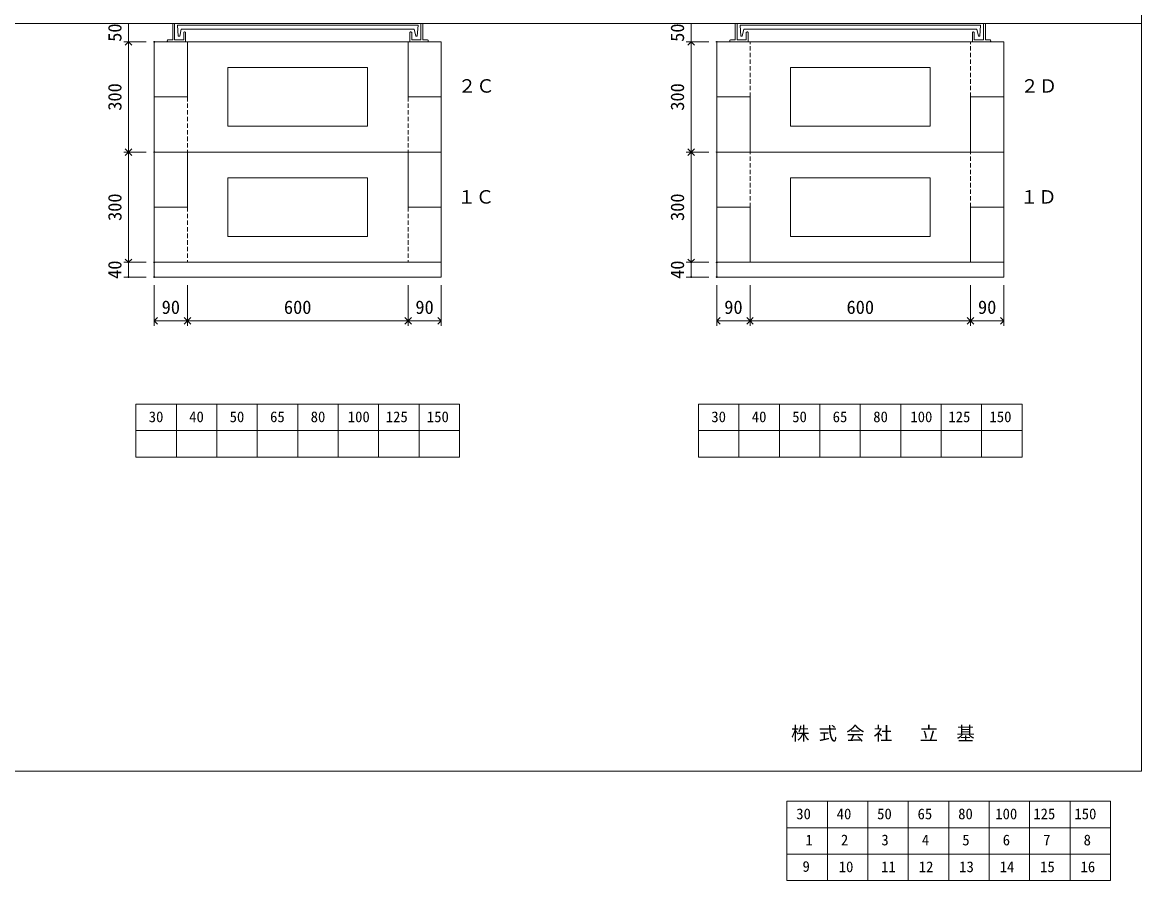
# Model space of a CAD drawing. Units: millimetres, scale not verified. Extents: x -4890 to 18490, y -2286 to 2286.
# Drawn here: x 1846 to 4890, y -2286 to 49 of the extents above; entities that cross this region are included whole.
import ezdxf
from ezdxf.enums import TextEntityAlignment as Align

# ---------------------------------------------------------------- set-up
doc = ezdxf.new("R2010")
doc.units = ezdxf.units.MM
doc.header["$LTSCALE"] = 10
doc.header["$PDMODE"] = 32
doc.header["$PDSIZE"] = 2
doc.linetypes.add('DASHED1', pattern=[1.8, 1.2, -0.6])
doc.linetypes.add('USER5', pattern=[3.185, 0.01, -3.175])
doc.layers.add('0-1_Defpoints', color=7, linetype='Continuous')
for name, color, linetype, lineweight in [('0-2_waku', 7, 'Continuous', 18), ('0-3_gaikei', 7, 'Continuous', 18), ('0-4_kakure', 7, 'USER5', 18), ('0-5_sunpou', 7, 'Continuous', 5), ('0-8_uchigawa', 6, 'Continuous', 18), ('0-A_futa', 3, 'Continuous', 18), ('0-B_GL', 4, 'Continuous', 18), ('0-D_文字１', 7, 'Continuous', 18), ('1-4_文字２', 7, 'Continuous', 5)]:
    doc.layers.add(name, color=color, linetype=linetype, lineweight=lineweight)
doc.styles.add('ＭＳ ゴシック', font='')
doc.styles.get('ＭＳ ゴシック').set_extended_font_data('MS Gothic')

# ---------------------------------------------------------------- blocks, each defined once
blk = doc.blocks.new('_Open90')
at = {"layer": '0-5_sunpou'}
blk.add_line((0, 0), (-1, 0), dxfattribs=at)
blk.add_lwpolyline([(-0.5, 0.5), (0, 0), (-0.5, -0.5)], dxfattribs=at)
blk = doc.blocks.new('D57')
at = {"layer": '0-1_Defpoints'}
for p in [(3652.32, 1914.36), (3582.02, 1614.36), (3652.32, 1614.36)]:
    blk.add_point(p, dxfattribs=at)
at = {"layer": '0-5_sunpou'}
for p, q in [((3630.32, 1914.36), (3569.02, 1914.36)), ((3582.02, 1896.36), (3582.02, 1632.36)), ((3630.32, 1614.36), (3569.02, 1614.36))]:
    blk.add_line(p, q, dxfattribs=at)
at = {"layer": '0-5_sunpou', "xscale": 18, "yscale": 18}
for p, rotation in [((3582.02, 1914.36), 90), ((3582.02, 1614.36), 270)]:
    blk.add_blockref('_Open90', p, dxfattribs=dict(at, rotation=rotation))
at = {"layer": '0-5_sunpou', "style": 'ＭＳ ゴシック'}
blk.add_text('300', height=36.66, rotation=90, dxfattribs=at).set_placement((3574.02, 1726.86), align=Align.BOTTOM_LEFT)
blk = doc.blocks.new('D58')
at = {"layer": '0-1_Defpoints'}
for p in [(5182.32, 1914.36), (5112.02, 1614.36), (5182.32, 1614.36)]:
    blk.add_point(p, dxfattribs=at)
at = {"layer": '0-5_sunpou'}
for p, q in [((5160.32, 1914.36), (5099.02, 1914.36)), ((5112.02, 1896.36), (5112.02, 1632.36)), ((5160.32, 1614.36), (5099.02, 1614.36))]:
    blk.add_line(p, q, dxfattribs=at)
at = {"layer": '0-5_sunpou', "xscale": 18, "yscale": 18}
for p, rotation in [((5112.02, 1914.36), 90), ((5112.02, 1614.36), 270)]:
    blk.add_blockref('_Open90', p, dxfattribs=dict(at, rotation=rotation))
at = {"layer": '0-5_sunpou', "style": 'ＭＳ ゴシック'}
blk.add_text('300', height=36.66, rotation=90, dxfattribs=at).set_placement((5104.02, 1726.86), align=Align.BOTTOM_LEFT)
blk = doc.blocks.new('D59')
at = {"layer": '0-1_Defpoints'}
for p in [(3652.32, 2214.36), (3582.02, 1914.36), (3652.32, 1914.36)]:
    blk.add_point(p, dxfattribs=at)
at = {"layer": '0-5_sunpou'}
for p, q in [((3630.32, 2214.36), (3569.02, 2214.36)), ((3582.02, 2196.36), (3582.02, 1932.36)), ((3630.32, 1914.36), (3569.02, 1914.36))]:
    blk.add_line(p, q, dxfattribs=at)
at = {"layer": '0-5_sunpou', "xscale": 18, "yscale": 18}
for p, rotation in [((3582.02, 2214.36), 90), ((3582.02, 1914.36), 270)]:
    blk.add_blockref('_Open90', p, dxfattribs=dict(at, rotation=rotation))
at = {"layer": '0-5_sunpou', "style": 'ＭＳ ゴシック'}
blk.add_text('300', height=36.66, rotation=90, dxfattribs=at).set_placement((3574.02, 2026.86), align=Align.BOTTOM_LEFT)
blk = doc.blocks.new('D60')
at = {"layer": '0-1_Defpoints'}
for p in [(5182.32, 2214.36), (5112.02, 1914.36), (5182.32, 1914.36)]:
    blk.add_point(p, dxfattribs=at)
at = {"layer": '0-5_sunpou'}
for p, q in [((5160.32, 2214.36), (5099.02, 2214.36)), ((5112.02, 2196.36), (5112.02, 1932.36)), ((5160.32, 1914.36), (5099.02, 1914.36))]:
    blk.add_line(p, q, dxfattribs=at)
at = {"layer": '0-5_sunpou', "xscale": 18, "yscale": 18}
for p, rotation in [((5112.02, 2214.36), 90), ((5112.02, 1914.36), 270)]:
    blk.add_blockref('_Open90', p, dxfattribs=dict(at, rotation=rotation))
at = {"layer": '0-5_sunpou', "style": 'ＭＳ ゴシック'}
blk.add_text('300', height=36.66, rotation=90, dxfattribs=at).set_placement((5104.02, 2026.86), align=Align.BOTTOM_LEFT)
blk = doc.blocks.new('D63')
at = {"layer": '0-1_Defpoints'}
for p in [(3652.32, 1614.36), (3582.02, 1574.36), (3652.32, 1574.36)]:
    blk.add_point(p, dxfattribs=at)
at = {"layer": '0-5_sunpou'}
for p, q in [((3630.32, 1614.36), (3569.02, 1614.36)), ((3582.02, 1614.36), (3582.02, 1574.36)), ((3630.32, 1574.36), (3569.02, 1574.36))]:
    blk.add_line(p, q, dxfattribs=at)
at = {"layer": '0-5_sunpou', "style": 'ＭＳ ゴシック'}
blk.add_text('40', height=36.66, rotation=90, dxfattribs=at).set_placement((3574.02, 1569.36), align=Align.BOTTOM_LEFT)
blk = doc.blocks.new('D64')
at = {"layer": '0-1_Defpoints'}
for p in [(5182.32, 1614.36), (5112.02, 1574.36), (5182.32, 1574.36)]:
    blk.add_point(p, dxfattribs=at)
at = {"layer": '0-5_sunpou'}
for p, q in [((5160.32, 1614.36), (5099.02, 1614.36)), ((5112.02, 1614.36), (5112.02, 1574.36)), ((5160.32, 1574.36), (5099.02, 1574.36))]:
    blk.add_line(p, q, dxfattribs=at)
at = {"layer": '0-5_sunpou', "style": 'ＭＳ ゴシック'}
blk.add_text('40', height=36.66, rotation=90, dxfattribs=at).set_placement((5104.02, 1569.36), align=Align.BOTTOM_LEFT)

msp = doc.modelspace()

# ---------------------------------------------------------------- linework, layer by layer
at = {"layer": '0-2_waku'}
for p, q in [((4890, 2286.24), (4890, -1988.76)), ((4890, 2286.24), (4890, -1988.76)), ((2155, -989.76), (2155, -1133.76)), ((2155, -989.76), (2155, -1133.76)), ((2155, -989.76), (2155, -1133.76)), ((2155, -989.76), (2155, -1133.76)), ((2155, -989.76), (3035, -989.76)), ((2265, -989.76), (2265, -1133.76)), ((2375, -989.76), (2375, -1133.76)), ((2375, -989.76), (2375, -1133.76)), ((2485, -989.76), (2485, -1133.76)), ((2595, -989.76), (2595, -1133.76)), ((2705, -989.76), (2705, -1133.76)), ((2815, -989.76), (2815, -1133.76)), ((2925, -989.76), (2925, -1133.76)), ((3035, -989.76), (3035, -1133.76)), ((3685, -989.76), (3685, -1133.76)), ((3685, -989.76), (3685, -1133.76)), ((3685, -989.76), (3685, -1133.76)), ((3685, -989.76), (3685, -1133.76)), ((3685, -989.76), (4565, -989.76)), ((3795, -989.76), (3795, -1133.76)), ((3905, -989.76), (3905, -1133.76)), ((3905, -989.76), (3905, -1133.76)), ((4015, -989.76), (4015, -1133.76)), ((4125, -989.76), (4125, -1133.76)), ((4235, -989.76), (4235, -1133.76)), ((4345, -989.76), (4345, -1133.76)), ((4455, -989.76), (4455, -1133.76)), ((4565, -989.76), (4565, -1133.76)), ((2155, -1061.76), (3035, -1061.76)), ((3685, -1061.76), (4565, -1061.76)), ((2155, -1133.76), (3035, -1133.76)), ((3685, -1133.76), (4565, -1133.76)), ((-1230, -1988.76), (4890, -1988.76)), ((-1230, -1988.76), (4890, -1988.76)), ((-1230, -1988.76), (4890, -1988.76))]:
    msp.add_line(p, q, dxfattribs=at)
at = {"layer": '0-3_gaikei'}
for p, q in [((2985, -3.76), (2205, -3.76)), ((2985, -3.76), (2205, -3.76)), ((2985, -3.76), (2205, -3.76)), ((2985, -3.76), (2205, -3.76)), ((2205, -153.76), (2205, -3.76)), ((2895, -3.76), (2295, -3.76)), ((2295, -3.76), (2295, -153.76)), ((2895, -153.76), (2895, -3.76)), ((2985, -153.76), (2985, -3.76)), ((4515, -3.76), (3735, -3.76)), ((4515, -3.76), (3735, -3.76)), ((4515, -3.76), (3735, -3.76)), ((4515, -3.76), (3735, -3.76)), ((4515, -3.76), (3735, -3.76)), ((4515, -3.76), (3735, -3.76)), ((4515, -3.76), (3735, -3.76)), ((4515, -3.76), (3735, -3.76)), ((4515, -3.76), (3735, -3.76)), ((4515, -3.76), (3735, -3.76)), ((4515, -3.76), (3735, -3.76)), ((4515, -3.76), (3735, -3.76)), ((4515, -3.76), (3735, -3.76)), ((3735, -3.76), (3735, -153.76)), ((4425, -3.76), (3825, -3.76)), ((4425, -3.76), (3825, -3.76)), ((4425, -3.76), (3825, -3.76)), ((4425, -3.76), (3825, -3.76)), ((4515, -3.76), (4515, -153.76)), ((4515, -3.76), (4515, -153.76)), ((2205, -303.76), (2205, -153.76)), ((2205, -303.76), (2205, -153.76)), ((2295, -153.76), (2205, -153.76)), ((2985, -153.76), (2895, -153.76)), ((2985, -303.76), (2985, -153.76)), ((2985, -303.76), (2985, -153.76)), ((3825, -153.76), (3735, -153.76)), ((3735, -153.76), (3735, -303.76)), ((3825, -153.76), (3825, -303.76)), ((3825, -153.76), (3825, -303.76)), ((4425, -153.76), (4425, -303.76)), ((4515, -153.76), (4425, -153.76)), ((4515, -153.76), (4515, -303.76)), ((2985, -303.76), (2205, -303.76)), ((2985, -303.76), (2205, -303.76)), ((2895, -303.76), (2295, -303.76)), ((2895, -453.76), (2895, -303.76)), ((3735, -303.76), (3735, -453.76)), ((3735, -303.76), (3735, -453.76)), ((4515, -303.76), (3735, -303.76)), ((4515, -303.76), (3735, -303.76)), ((4515, -303.76), (3735, -303.76)), ((4515, -303.76), (3735, -303.76)), ((4515, -303.76), (3735, -303.76)), ((4515, -303.76), (3735, -303.76)), ((4425, -303.76), (3825, -303.76)), ((4425, -303.76), (3825, -303.76)), ((4515, -303.76), (4515, -453.76)), ((2205, -603.76), (2205, -453.76)), ((2985, -453.76), (2895, -453.76)), ((2985, -603.76), (2985, -453.76)), ((3825, -453.76), (3735, -453.76)), ((3735, -453.76), (3735, -603.76)), ((3825, -453.76), (3825, -603.76)), ((3825, -453.76), (3825, -603.76)), ((4425, -453.76), (4425, -603.76)), ((4515, -453.76), (4515, -603.76)), ((2985, -603.76), (2205, -603.76)), ((2985, -603.76), (2205, -603.76)), ((2985, -603.76), (2205, -603.76)), ((2985, -603.76), (2205, -603.76)), ((2205, -643.76), (2205, -603.76)), ((2985, -603.76), (2205, -603.76)), ((2985, -603.76), (2205, -603.76)), ((2985, -643.76), (2985, -603.76)), ((4515, -603.76), (3735, -603.76)), ((4515, -603.76), (3735, -603.76)), ((4515, -603.76), (3735, -603.76)), ((4515, -603.76), (3735, -603.76)), ((3735, -643.76), (3735, -603.76)), ((4515, -603.76), (3735, -603.76)), ((4515, -603.76), (3735, -603.76)), ((4425, -603.76), (3825, -603.76)), ((4515, -643.76), (4515, -603.76)), ((2985, -643.76), (2205, -643.76)), ((2985, -643.76), (2205, -643.76)), ((4515, -643.76), (3735, -643.76)), ((4515, -643.76), (3735, -643.76))]:
    msp.add_line(p, q, dxfattribs=at)
for points in [[(2295, -3.76), (2295, -153.76), (2295, -3.76)], [(4515, -3.76), (3735, -3.76), (3735, -153.76)], [(2205, -603.76), (2205, -453.76), (2205, -303.76)], [(2295, -303.76), (2295, -453.76), (2205, -453.76)], [(2295, -303.76), (2295, -453.76), (2295, -303.76)], [(2985, -603.76), (2985, -453.76), (2985, -303.76)], [(4515, -303.76), (4515, -453.76), (4425, -453.76)]]:
    msp.add_lwpolyline(points, dxfattribs=at)
at = {"layer": '0-4_kakure', "linetype": 'DASHED1', "lineweight": 5}
for p, q in [((3825, -153.76), (3825, -3.76)), ((4425, -153.76), (4425, -3.76)), ((2295, -153.76), (2295, -303.76)), ((2895, -153.76), (2895, -303.76)), ((3825, -453.76), (3825, -303.76)), ((4425, -453.76), (4425, -303.76)), ((2295, -453.76), (2295, -603.76)), ((2895, -453.76), (2895, -603.76))]:
    msp.add_line(p, q, dxfattribs=at)
at = {"layer": '0-5_sunpou'}
for p, q in [((2183, 46.24), (2121.7, 46.24)), ((2134.7, 46.24), (2134.7, -3.76)), ((3713, 46.24), (3651.7, 46.24)), ((3664.7, 46.24), (3664.7, -3.76)), ((2183, -3.76), (2121.7, -3.76)), ((2183, -3.76), (2121.7, -3.76)), ((3713, -3.76), (3651.7, -3.76)), ((3713, -3.76), (3651.7, -3.76)), ((2205, -665.76), (2205, -776.2)), ((2295, -665.76), (2295, -776.2)), ((2295, -665.76), (2295, -776.2)), ((2895, -665.76), (2895, -776.2)), ((2895, -665.76), (2895, -776.2)), ((2985, -665.76), (2985, -776.2)), ((3735, -665.76), (3735, -776.2)), ((3825, -665.76), (3825, -776.2)), ((3825, -665.76), (3825, -776.2)), ((4425, -665.76), (4425, -776.2)), ((4425, -665.76), (4425, -776.2)), ((4515, -665.76), (4515, -776.2)), ((2223, -763.2), (2277, -763.2)), ((2313, -763.2), (2877, -763.2)), ((2913, -763.2), (2967, -763.2)), ((3753, -763.2), (3807, -763.2)), ((3843, -763.2), (4407, -763.2)), ((4443, -763.2), (4497, -763.2))]:
    msp.add_line(p, q, dxfattribs=at)
at = {"layer": '0-8_uchigawa'}
for p, q in [((2785, -73.76), (2405, -73.76)), ((2405, -233.76), (2405, -73.76)), ((2785, -73.76), (2405, -73.76)), ((2785, -233.76), (2785, -73.76)), ((4315, -73.76), (3935, -73.76)), ((4315, -73.76), (3935, -73.76)), ((4315, -73.76), (3935, -73.76)), ((3935, -233.76), (3935, -73.76)), ((4315, -73.76), (3935, -73.76)), ((4315, -73.76), (3935, -73.76)), ((4315, -73.76), (3935, -73.76)), ((4315, -233.76), (4315, -73.76)), ((2785, -233.76), (2405, -233.76)), ((4315, -233.76), (3935, -233.76)), ((4315, -233.76), (3935, -233.76)), ((4315, -233.76), (3935, -233.76)), ((2405, -533.76), (2405, -373.76)), ((2785, -373.76), (2405, -373.76)), ((2785, -533.76), (2785, -373.76)), ((4315, -373.76), (3935, -373.76)), ((4315, -373.76), (3935, -373.76)), ((2785, -533.76), (2405, -533.76)), ((4315, -533.76), (3935, -533.76)), ((4315, -533.76), (3935, -533.76))]:
    msp.add_line(p, q, dxfattribs=at)
for points in [[(3935, -233.76), (3935, -73.76), (3935, -233.76)], [(4315, -233.76), (4315, -73.76), (4315, -233.76)], [(3935, -373.76), (3935, -533.76), (3935, -373.76)], [(4315, -373.76), (4315, -533.76), (4315, -373.76)]]:
    msp.add_lwpolyline(points, dxfattribs=at)
at = {"layer": '0-A_futa'}
for p, q in [((2255, 44.24), (2255, 1.24)), ((2257, 46.24), (2260, 46.24)), ((2260, 46.24), (2260, 1.24)), ((2267.81, 41.74), (2922.14, 41.74)), ((2267.81, 41.74), (2270.3, 11.74)), ((2278.33, 30.74), (2274.01, 11.74)), ((2278.33, 30.74), (2911.67, 30.74)), ((2911.67, 30.74), (2915.99, 11.74)), ((2922.14, 41.74), (2919.89, 11.74)), ((2930, 46.24), (2930, 1.24)), ((2930, 46.24), (2933, 46.24)), ((2935, 44.24), (2935, 1.24)), ((3785, 44.24), (3785, 1.24)), ((3787, 46.24), (3790, 46.24)), ((3790, 46.24), (3790, 1.24)), ((3797.81, 41.74), (4452.14, 41.74)), ((3797.81, 41.74), (3800.3, 11.74)), ((3808.33, 30.74), (3804.01, 11.74)), ((3808.33, 30.74), (4441.67, 30.74)), ((4441.67, 30.74), (4445.99, 11.74)), ((4452.14, 41.74), (4449.89, 11.74)), ((4460, 46.24), (4460, 1.24)), ((4460, 46.24), (4463, 46.24)), ((4465, 44.24), (4465, 1.24)), ((2242, 1.24), (2255, 1.24)), ((2260, 1.24), (2285, 1.24)), ((2270.3, 11.74), (2274.01, 11.74)), ((2285, 21.24), (2285, 1.24)), ((2287, 23.24), (2288, 23.24)), ((2290, 21.24), (2290, -3.76)), ((2900, 21.24), (2900, -3.76)), ((2903, 23.24), (2902, 23.24)), ((2905, 21.24), (2905, 1.24)), ((2930, 1.24), (2905, 1.24)), ((2919.89, 11.74), (2915.99, 11.74)), ((2948, 1.24), (2935, 1.24)), ((3772, 1.24), (3785, 1.24)), ((3790, 1.24), (3815, 1.24)), ((3800.3, 11.74), (3804.01, 11.74)), ((3815, 21.24), (3815, 1.24)), ((3817, 23.24), (3818, 23.24)), ((3820, 21.24), (3820, -3.76)), ((4430, 21.24), (4430, -3.76)), ((4433, 23.24), (4432, 23.24)), ((4435, 21.24), (4435, 1.24)), ((4460, 1.24), (4435, 1.24)), ((4449.89, 11.74), (4445.99, 11.74)), ((4478, 1.24), (4465, 1.24)), ((2240, -0.76), (2240, -1.76)), ((2290, -3.76), (2242, -3.76)), ((2900, -3.76), (2948, -3.76)), ((2950, -0.76), (2950, -1.76)), ((3770, -0.76), (3770, -1.76)), ((3820, -3.76), (3772, -3.76)), ((4430, -3.76), (4478, -3.76)), ((4480, -0.76), (4480, -1.76))]:
    msp.add_line(p, q, dxfattribs=at)
for centre, start, end in [((2257, 44.24), 90, 180), ((2933, 44.24), 0, 90), ((3787, 44.24), 90, 180), ((4463, 44.24), 0, 90), ((2242, -0.76), 90, 180), ((2287, 21.24), 90, 180), ((2288, 21.24), 0, 90), ((2902, 21.24), 90, 180), ((2903, 21.24), 0, 90), ((2948, -0.76), 0, 90), ((3772, -0.76), 90, 180), ((3817, 21.24), 90, 180), ((3818, 21.24), 0, 90), ((4432, 21.24), 90, 180), ((4433, 21.24), 0, 90), ((4478, -0.76), 0, 90), ((2242, -1.76), 180, 270), ((2948, -1.76), 270, 0), ((3772, -1.76), 180, 270), ((4478, -1.76), 270, 0)]:
    msp.add_arc(centre, 2, start, end, dxfattribs=at)
at = {"layer": '0-B_GL'}
msp.add_line((-1230, 46.24), (4890, 46.24), dxfattribs=at)
at = {"layer": '1-4_文字２'}
for p, q in [((3925.55, -2070.19), (3925.55, -2214.19)), ((3925.55, -2070.19), (3925.55, -2214.19)), ((3925.55, -2070.19), (3925.55, -2214.19)), ((3925.55, -2070.19), (3925.55, -2214.19)), ((3925.55, -2070.19), (4805.55, -2070.19)), ((3925.55, -2070.19), (3925.55, -2214.19)), ((3925.55, -2070.19), (3925.55, -2214.19)), ((3925.55, -2070.19), (3925.55, -2214.19)), ((3925.55, -2070.19), (3925.55, -2214.19)), ((3925.55, -2070.19), (4805.55, -2070.19)), ((4035.55, -2070.19), (4035.55, -2214.19)), ((4035.55, -2070.19), (4035.55, -2214.19)), ((4145.55, -2070.19), (4145.55, -2214.19)), ((4145.55, -2070.19), (4145.55, -2214.19)), ((4145.55, -2070.19), (4145.55, -2214.19)), ((4145.55, -2070.19), (4145.55, -2214.19)), ((4255.55, -2070.19), (4255.55, -2214.19)), ((4255.55, -2070.19), (4255.55, -2214.19)), ((4365.55, -2070.19), (4365.55, -2214.19)), ((4365.55, -2070.19), (4365.55, -2214.19)), ((4475.55, -2070.19), (4475.55, -2214.19)), ((4475.55, -2070.19), (4475.55, -2214.19)), ((4585.55, -2070.19), (4585.55, -2214.19)), ((4585.55, -2070.19), (4585.55, -2214.19)), ((4695.55, -2070.19), (4695.55, -2214.19)), ((4695.55, -2070.19), (4695.55, -2214.19)), ((4805.55, -2070.19), (4805.55, -2214.19)), ((4805.55, -2070.19), (4805.55, -2214.19)), ((3925.55, -2142.19), (4805.55, -2142.19)), ((3925.55, -2142.19), (4805.55, -2142.19)), ((3925.55, -2214.19), (4805.55, -2214.19)), ((3925.55, -2214.19), (4805.55, -2214.19)), ((3925.55, -2214.19), (3925.55, -2286.19)), ((3925.55, -2214.19), (3925.55, -2286.19)), ((3925.55, -2214.19), (3925.55, -2286.19)), ((3925.55, -2214.19), (3925.55, -2286.19)), ((3925.55, -2214.19), (4805.55, -2214.19)), ((3925.55, -2214.19), (3925.55, -2286.19)), ((3925.55, -2214.19), (3925.55, -2286.19)), ((3925.55, -2214.19), (3925.55, -2286.19)), ((3925.55, -2214.19), (3925.55, -2286.19)), ((3925.55, -2214.19), (4805.55, -2214.19)), ((4035.55, -2214.19), (4035.55, -2286.19)), ((4035.55, -2214.19), (4035.55, -2286.19)), ((4145.55, -2214.19), (4145.55, -2286.19)), ((4145.55, -2214.19), (4145.55, -2286.19)), ((4145.55, -2214.19), (4145.55, -2286.19)), ((4145.55, -2214.19), (4145.55, -2286.19)), ((4255.55, -2214.19), (4255.55, -2286.19)), ((4255.55, -2214.19), (4255.55, -2286.19)), ((4365.55, -2214.19), (4365.55, -2286.19)), ((4365.55, -2214.19), (4365.55, -2286.19)), ((4475.55, -2214.19), (4475.55, -2286.19)), ((4475.55, -2214.19), (4475.55, -2286.19)), ((4585.55, -2214.19), (4585.55, -2286.19)), ((4585.55, -2214.19), (4585.55, -2286.19)), ((4695.55, -2214.19), (4695.55, -2286.19)), ((4695.55, -2214.19), (4695.55, -2286.19)), ((4805.55, -2214.19), (4805.55, -2286.19)), ((4805.55, -2214.19), (4805.55, -2286.19)), ((3925.55, -2286.19), (4805.55, -2286.19)), ((3925.55, -2286.19), (4805.55, -2286.19))]:
    msp.add_line(p, q, dxfattribs=at)

# ---------------------------------------------------------------- block references
at = {"layer": '0-5_sunpou'}
for name in ['D59', 'D60', 'D57', 'D58', 'D63', 'D64']:
    msp.add_blockref(name, (-1447.32, -2218.12), dxfattribs=at)
at = {"layer": '0-5_sunpou', "xscale": 18, "yscale": 18, "rotation": 180}
for p in [(2205, -763.2), (2295, -763.2), (2895, -763.2), (3735, -763.2), (3825, -763.2), (4425, -763.2)]:
    msp.add_blockref('_Open90', p, dxfattribs=at)
at = {"layer": '0-5_sunpou', "xscale": 18, "yscale": 18}
for p in [(2295, -763.2), (2895, -763.2), (2985, -763.2), (3825, -763.2), (4425, -763.2), (4515, -763.2)]:
    msp.add_blockref('_Open90', p, dxfattribs=at)

# ---------------------------------------------------------------- texts
at = {"layer": '0-5_sunpou', "style": 'ＭＳ ゴシック'}
for p in [(2126.7, -3.76), (3656.7, -3.76)]:
    msp.add_text('50', height=36.66, rotation=90, dxfattribs=at).set_placement(p, align=Align.BOTTOM_LEFT)
for s, p in [('90', (2225, -755.2)), ('600', (2557.5, -755.2)), ('90', (2915, -755.2)), ('90', (3755, -755.2)), ('600', (4087.5, -755.2)), ('90', (4445, -755.2))]:
    msp.add_text(s, height=36.66, dxfattribs=at).set_placement(p, align=Align.BOTTOM_LEFT)
at = {"layer": '0-D_文字１', "style": 'ＭＳ ゴシック'}
for s, height, p in [('２Ｃ', 36.66, (3030.54, -153.2)), ('２Ｄ', 36.66, (4560.54, -153.2)), ('１Ｃ', 36.66, (3029.23, -455.07)), ('１Ｄ', 36.66, (4559.23, -455.07)), ('30', 29.33, (2189.77, -1047.58)), ('40', 29.33, (2299.77, -1047.58)), ('50', 29.33, (2409.77, -1047.58)), ('65', 29.33, (2519.77, -1047.58)), ('80', 29.33, (2630.18, -1047.58)), ('100', 29.33, (2731.05, -1047.58)), ('125', 29.33, (2834.44, -1047.58)), ('150', 29.33, (2946.2, -1047.58)), ('30', 29.33, (3719.77, -1047.58)), ('40', 29.33, (3829.77, -1047.58)), ('50', 29.33, (3939.77, -1047.58)), ('65', 29.33, (4049.77, -1047.58)), ('80', 29.33, (4160.18, -1047.58)), ('100', 29.33, (4261.05, -1047.58)), ('125', 29.33, (4364.44, -1047.58)), ('150', 29.33, (4476.2, -1047.58)), ('株 式 会 社 \u3000立\u3000基', 36.66, (3936.53, -1915.12))]:
    msp.add_text(s, height=height, dxfattribs=at).set_placement(p, align=Align.BOTTOM_LEFT)
at = {"layer": '1-4_文字２', "style": 'ＭＳ ゴシック'}
for s, p in [('30', (3950.7, -2128.01)), ('30', (3950.7, -2128.01)), ('40', (4060.7, -2128.01)), ('40', (4060.7, -2128.01)), ('50', (4170.7, -2128.01)), ('50', (4170.7, -2128.01)), ('65', (4280.7, -2128.01)), ('65', (4280.7, -2128.01)), ('80', (4391.11, -2128.01)), ('80', (4391.11, -2128.01)), ('100', (4491.98, -2128.01)), ('100', (4491.98, -2128.01)), ('125', (4595.37, -2128.01)), ('125', (4595.37, -2128.01)), ('150', (4707.13, -2128.01)), ('150', (4707.13, -2128.01)), ('1', (3975.85, -2199.05)), ('2', (4072.28, -2199.05)), ('3', (4182.28, -2199.05)), ('4', (4292.28, -2199.05)), ('5', (4402.28, -2199.05)), ('6', (4512.28, -2199.05)), ('7', (4622.28, -2199.05)), ('8', (4732.28, -2199.05)), ('9', (3967.78, -2271.05)), ('10', (4066.19, -2272.01)), ('11', (4181.69, -2272.01)), ('12', (4283.9, -2272.01)), ('13', (4393.9, -2272.01)), ('14', (4503.9, -2272.01)), ('15', (4613.9, -2272.01)), ('16', (4723.9, -2272.01))]:
    msp.add_text(s, height=29.33, dxfattribs=at).set_placement(p, align=Align.BOTTOM_LEFT)

doc.saveas('drawing.dxf')
